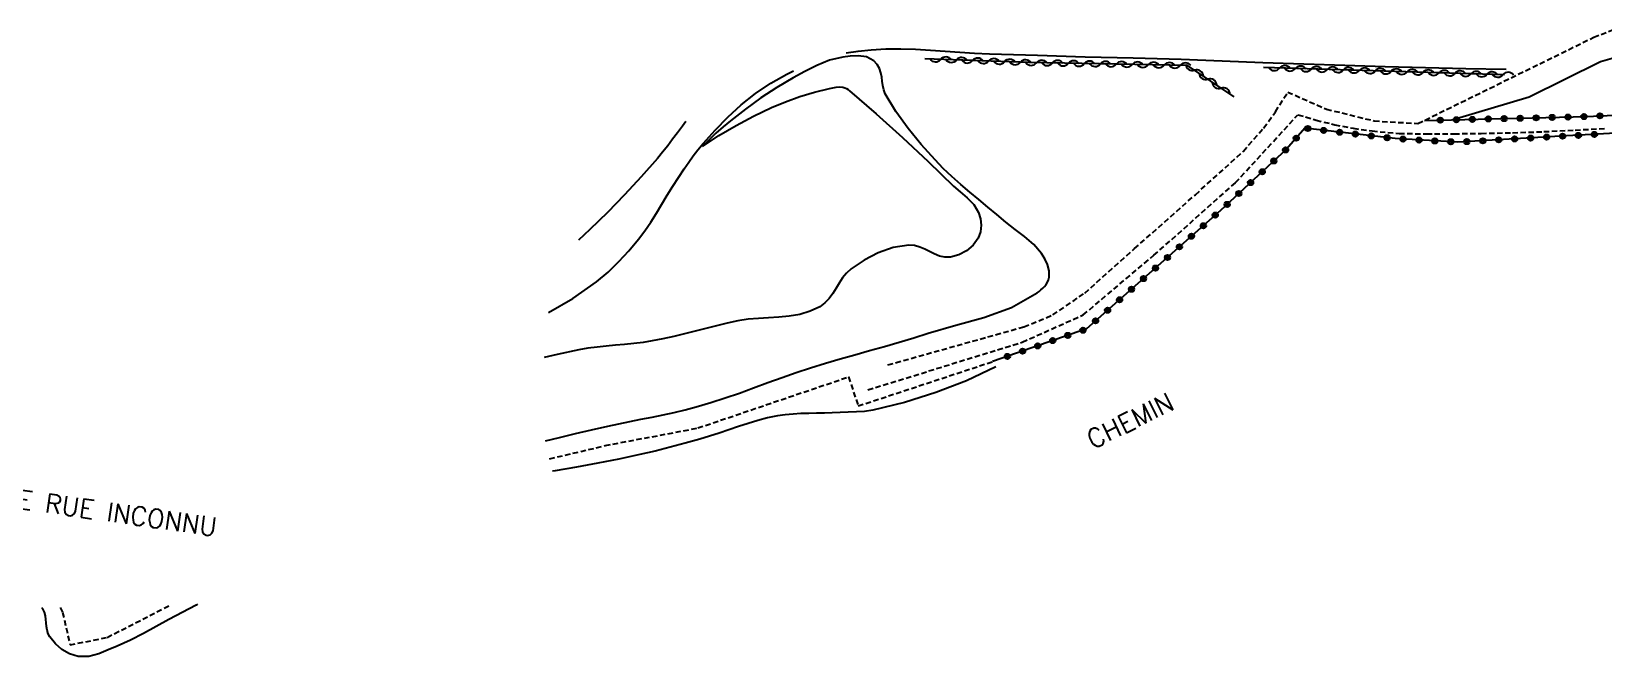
# Model space of a CAD drawing. Header units: millimetres. Extents: x 200000 to 201001, y 52999 to 54001.
# Drawn here: x 200298.8 to 200446.4, y 53354.2 to 53412.9 of the extents above; entities that cross this region are included whole.
import ezdxf
from ezdxf.enums import TextEntityAlignment as Align

# ---------------------------------------------------------------- set-up
doc = ezdxf.new("R2010")
doc.units = ezdxf.units.MM
doc.linetypes.add('DASHED', pattern=[0.75, 0.5, -0.25])
doc.layers.get('0').update_dxf_attribs({"linetype": 'CONTINUOUS'})
for name, color, linetype in [('W0017', 7, 'CONTINUOUS'), ('W0070', 7, 'DASHED'), ('W0112', 1, 'DASHED'), ('W0211', 2, 'CONTINUOUS'), ('W0214', 2, 'CONTINUOUS'), ('W0310', 3, 'CONTINUOUS'), ('W0322', 7, 'CONTINUOUS'), ('W0323', 7, 'CONTINUOUS'), ('W0989', 7, 'CONTINUOUS')]:
    doc.layers.add(name, color=color, linetype=linetype)
doc.styles.get("Standard").update_dxf_attribs({"font": 'romans.shx', "width": 0.85})

# ---------------------------------------------------------------- blocks, each defined once
blk = doc.blocks.new('t323o')
at = {"color": 0, "linetype": 'Continuous'}
for radius in [0.25, 0.15]:
    blk.add_circle((0, 0), radius, dxfattribs=at)
blk = doc.blocks.new('t310o')
at = {"color": 0, "linetype": 'Continuous'}
for centre, start, end in [((-0.5, 0.38), 216.8699, 323.1304), ((0.5, -0.37), 36.8699, 143.1303)]:
    blk.add_arc(centre, 0.625, start, end, dxfattribs=at)
blk = doc.blocks.new('t322o')
at = {"color": 0, "linetype": 'Continuous'}
for radius in [0.25, 0.15]:
    blk.add_circle((0, 0), radius, dxfattribs=at)

msp = doc.modelspace()

# ---------------------------------------------------------------- linework, layer by layer
at = {"layer": 'W0017'}
for points in [[(200375.32, 53410.87), (200376.45, 53411.04), (200377.65, 53411.16), (200379.04, 53411.24), (200380.44, 53411.25), (200381.83, 53411.21), (200383.22, 53411.13), (200384.61, 53411.03), (200385.99, 53410.93), (200387.38, 53410.84), (200388.77, 53410.78), (200393.27, 53410.65), (200397.77, 53410.51), (200402.27, 53410.39), (200406.77, 53410.27)], [(200406.77, 53410.27), (200410.61, 53410.11), (200414.45, 53409.97), (200418.29, 53409.83), (200422.14, 53409.71), (200425.93, 53409.6), (200429.72, 53409.5), (200433.51, 53409.41), (200437.31, 53409.34)], [(200347.37, 53386.48), (200349.64, 53387.8), (200351.88, 53389.37), (200352.95, 53390.28), (200353.96, 53391.26), (200354.9, 53392.29), (200355.8, 53393.36), (200356.4, 53394.15), (200356.96, 53394.97), (200357.5, 53395.8), (200358.01, 53396.65), (200358.52, 53397.49), (200359.03, 53398.34), (200359.56, 53399.17), (200360.11, 53399.99), (200360.53, 53400.59), (200360.96, 53401.19), (200361.4, 53401.77), (200361.87, 53402.34), (200363.01, 53403.6), (200364.2, 53404.83), (200365.45, 53405.99), (200366.8, 53407.05), (200368.23, 53408.01), (200369.74, 53408.87), (200370.36, 53409.17)], [(200360.26, 53404.42), (200359.93, 53403.99), (200359.47, 53403.37), (200359.02, 53402.76), (200358.56, 53402.15), (200358.08, 53401.54), (200357.59, 53400.96), (200356.07, 53399.23), (200354.5, 53397.53), (200352.9, 53395.88), (200351.24, 53394.27), (200350.19, 53393.27)]]:
    msp.add_lwpolyline(points, dxfattribs=at)
at = {"layer": 'W0070'}
for points in [[(200377.36, 53379.22), (200391.85, 53383.7), (200397.58, 53386.26), (200404.21, 53391.86), (200411.88, 53398.68), (200417.74, 53405.06)], [(200417.74, 53405.06), (200419.45, 53404.55), (200421.19, 53404.12), (200422.94, 53403.78), (200424.7, 53403.53), (200427.26, 53403.31), (200429.83, 53403.25), (200432.4, 53403.27), (200434.95, 53403.31), (200437.89, 53403.36), (200440.83, 53403.47), (200443.77, 53403.62), (200446.7, 53403.77)]]:
    msp.add_lwpolyline(points, dxfattribs=at)
at = {"layer": 'W0112'}
for points in [[(200445.52, 53412.33), (200447.39, 53413.07), (200450.88, 53413.99), (200459.24, 53416.57), (200465.08, 53418.56), (200470.06, 53420.64), (200475.35, 53423.21)], [(200429.01, 53404.23), (200445.52, 53412.33)], [(200392.01, 53385.14), (200394.73, 53386.26), (200397.72, 53388.31), (200402.39, 53392.49), (200408.11, 53397.55), (200412.62, 53401.62), (200414.52, 53403.81), (200415.63, 53405.33), (200416.78, 53407.19)], [(200416.78, 53407.19), (200420.42, 53405.58), (200424.91, 53404.48), (200429.01, 53404.23)], [(200379.24, 53381.57), (200392.01, 53385.14)], [(200376.45, 53377.71), (200389.05, 53381.87)], [(200347.47, 53372.75), (200352.68, 53373.98), (200361.39, 53375.64), (200375.64, 53380.47)], [(200375.54, 53380.44), (200376.45, 53377.71)], [(200301.49, 53358.79), (200301.73, 53358.32), (200302.43, 53355.27), (200305.92, 53355.97), (200311.85, 53359.02)]]:
    msp.add_lwpolyline(points, dxfattribs=at)
at = {"layer": 'W0211'}
for points in [[(200490.22, 53431.37), (200486.6, 53428.44), (200477.91, 53422.96), (200468.16, 53417.61), (200458.43, 53413.52), (200446.14, 53410.04), (200439.47, 53406.7), (200432.62, 53404.67)], [(200375.64, 53407.31), (200378.14, 53405.14), (200380.6, 53402.93), (200383.02, 53400.67), (200385.4, 53398.36), (200386.02, 53397.81), (200386.69, 53397.26), (200387.3, 53396.63), (200387.74, 53395.86), (200387.92, 53395.29), (200387.99, 53394.68), (200387.92, 53394.07), (200387.71, 53393.48), (200387.23, 53392.81), (200386.62, 53392.28), (200385.9, 53391.9), (200385.12, 53391.69), (200384.59, 53391.68), (200384.07, 53391.79), (200383.59, 53391.98), (200383.13, 53392.2), (200382.69, 53392.42), (200382.23, 53392.63), (200381.73, 53392.77), (200381.21, 53392.81), (200379.73, 53392.58), (200378.31, 53392.08), (200377, 53391.39), (200375.78, 53390.57), (200375.34, 53390.18), (200374.98, 53389.73), (200374.66, 53389.25), (200374.37, 53388.77), (200374.06, 53388.28), (200373.71, 53387.81), (200373.31, 53387.38), (200372.83, 53387.03), (200371.92, 53386.6), (200370.96, 53386.31), (200369.97, 53386.13), (200368.99, 53386.03), (200368.03, 53385.98), (200367.07, 53385.93), (200366.11, 53385.85), (200365.15, 53385.7), (200364.14, 53385.48), (200363.14, 53385.24), (200362.13, 53384.99), (200361.13, 53384.73), (200360.13, 53384.48), (200359.12, 53384.23), (200358.11, 53384.01), (200357.1, 53383.81), (200356.24, 53383.68), (200355.38, 53383.57), (200354.51, 53383.48), (200353.65, 53383.41), (200352.79, 53383.33), (200351.92, 53383.23), (200351.06, 53383.12), (200350.21, 53382.97), (200348.17, 53382.55), (200346.94, 53382.25)], [(200361.81, 53402.07), (200363.37, 53403.1), (200364.97, 53404.06), (200366.61, 53404.93), (200368.3, 53405.73), (200369.62, 53406.28), (200370.97, 53406.77), (200372.35, 53407.18), (200373.74, 53407.52), (200374.05, 53407.59), (200374.36, 53407.64), (200374.68, 53407.67), (200375, 53407.64), (200375.18, 53407.59), (200375.35, 53407.52), (200375.5, 53407.43), (200375.64, 53407.31)], [(200389.38, 53381.39), (200386.6, 53380.08), (200383.73, 53378.96), (200380.8, 53378.03), (200377.81, 53377.3), (200377.05, 53377.19), (200376.28, 53377.14), (200375.51, 53377.12), (200374.74, 53377.09), (200374.01, 53377.05), (200373.28, 53377.03), (200372.54, 53377.02), (200371.81, 53377.01), (200371.07, 53376.99), (200370.34, 53376.94), (200369.6, 53376.87), (200368.87, 53376.77), (200367.94, 53376.58), (200367.01, 53376.34), (200366.1, 53376.06), (200365.19, 53375.77), (200364.3, 53375.46), (200363.4, 53375.15), (200362.49, 53374.86), (200361.58, 53374.59), (200360.18, 53374.2), (200358.78, 53373.83), (200357.37, 53373.47), (200355.95, 53373.14), (200353.97, 53372.72), (200351.98, 53372.33), (200349.99, 53371.97), (200348, 53371.62), (200347.75, 53371.58)], [(200314.4, 53359.08), (200314.26, 53359.01), (200311.72, 53357.65), (200310.52, 53356.99), (200309.33, 53356.33), (200308.12, 53355.7), (200306.87, 53355.15), (200306.02, 53354.8), (200305.14, 53354.42), (200304.19, 53354.17), (200303.2, 53354.18), (200302.39, 53354.42), (200301.67, 53354.84), (200301.05, 53355.38), (200300.53, 53356.02), (200300.37, 53356.32), (200300.27, 53356.66), (200300.22, 53357), (200300.19, 53357.33), (200300.16, 53357.66), (200300.12, 53358), (200300.03, 53358.33), (200299.88, 53358.64), (200299.79, 53358.75)]]:
    msp.add_lwpolyline(points, dxfattribs=at)
at = {"layer": 'W0214'}
msp.add_lwpolyline([(200347.07, 53374.44), (200348.4, 53374.76), (200349.91, 53375.12), (200351.41, 53375.48), (200352.92, 53375.82), (200353.96, 53376.04), (200355, 53376.25), (200356.04, 53376.46), (200357.09, 53376.66), (200358.13, 53376.87), (200359.17, 53377.1), (200360.2, 53377.34), (200361.23, 53377.61), (200362.59, 53378.02), (200363.95, 53378.46), (200365.29, 53378.92), (200366.62, 53379.41), (200367.96, 53379.9), (200369.29, 53380.38), (200370.63, 53380.85), (200371.98, 53381.3), (200373.36, 53381.72), (200374.74, 53382.13), (200376.12, 53382.52), (200377.51, 53382.91), (200378.9, 53383.3), (200380.28, 53383.7), (200381.66, 53384.11), (200383.03, 53384.55), (200385.6, 53385.3), (200388.24, 53386.01), (200390.85, 53386.94), (200393.24, 53388.32), (200393.43, 53388.46), (200393.61, 53388.61), (200393.78, 53388.76), (200393.95, 53388.93), (200394.1, 53389.12), (200394.22, 53389.33), (200394.32, 53389.56), (200394.38, 53389.8), (200394.39, 53390.41), (200394.23, 53391), (200393.97, 53391.53), (200393.66, 53392.02), (200392.94, 53392.88), (200392.07, 53393.62), (200391.17, 53394.28), (200390.31, 53394.96), (200389.47, 53395.68), (200388.62, 53396.39), (200387.77, 53397.09), (200386.92, 53397.8), (200386.07, 53398.51), (200385.24, 53399.25), (200384.43, 53400.01), (200383.66, 53400.81), (200382.36, 53402.26), (200381.13, 53403.77), (200379.99, 53405.35), (200378.99, 53407.03), (200378.84, 53407.41), (200378.75, 53407.8), (200378.7, 53408.2), (200378.65, 53408.58), (200378.57, 53409), (200378.43, 53409.41), (200378.22, 53409.79), (200377.92, 53410.12), (200377.22, 53410.48), (200376.45, 53410.6), (200375.7, 53410.55), (200375, 53410.45), (200373.75, 53410.17), (200372.56, 53409.69), (200371.43, 53409.12), (200370.33, 53408.53), (200368.79, 53407.63), (200367.29, 53406.64), (200365.85, 53405.59), (200364.44, 53404.49), (200363.75, 53403.92), (200363.08, 53403.33), (200362.44, 53402.71), (200361.81, 53402.07)], dxfattribs=at)
at = {"layer": 'W0310'}
for points in [[(200411.74, 53406.74), (200407.38, 53409.68), (200392.5, 53409.96), (200382.69, 53410.32)], [(200437.14, 53408.81), (200414.5, 53409.49)]]:
    msp.add_lwpolyline(points, dxfattribs=at)
at = {"layer": 'W0322'}
msp.add_lwpolyline([(200493.83, 53404.92), (200484.03, 53404.85), (200468.3, 53404.14), (200453.92, 53403.67), (200442.4, 53403.03), (200432.76, 53402.48), (200426.88, 53402.81), (200418.4, 53403.79), (200416.66, 53401.82), (200410.46, 53396.05), (200397.88, 53384.94), (200389.05, 53381.87)], dxfattribs=at)
at = {"layer": 'W0323'}
msp.add_lwpolyline([(200429.61, 53404.52), (200438.45, 53404.73), (200444.87, 53404.89), (200456.37, 53405.45), (200468.52, 53405.81), (200480.52, 53406.43), (200491.36, 53406.87)], dxfattribs=at)

# ---------------------------------------------------------------- block references
at = {"layer": 'W0310'}
for p, rotation in [((200384.19, 53410.26), 177.8760967753553), ((200385.68, 53410.21), 177.8760967753553), ((200387.18, 53410.15), 177.8760967753553), ((200388.68, 53410.1), 177.8760967753553), ((200390.18, 53410.04), 177.8760967753553), ((200391.68, 53409.99), 177.8760967753553), ((200393.18, 53409.94), 178.9450050859187), ((200394.68, 53409.92), 178.9450050859187), ((200396.18, 53409.89), 178.9450050859187), ((200397.68, 53409.86), 178.9450050859187), ((200399.18, 53409.83), 178.9450050859187), ((200400.68, 53409.81), 178.9450050859187), ((200402.18, 53409.78), 178.9450050859187), ((200403.68, 53409.75), 178.9450050859187), ((200405.18, 53409.72), 178.9450050859187), ((200406.68, 53409.69), 178.9450050859187), ((200408.04, 53409.24), 146.0320930054303), ((200409.29, 53408.4), 146.0320930054303), ((200416, 53409.44), 178.2952415878663), ((200417.5, 53409.4), 178.2952415878663), ((200419, 53409.35), 178.2952415878663), ((200420.5, 53409.31), 178.2952415878663), ((200422, 53409.26), 178.2952415878663), ((200423.5, 53409.22), 178.2952415878663), ((200424.99, 53409.17), 178.2952415878663), ((200426.49, 53409.13), 178.2952415878663), ((200427.99, 53409.08), 178.2952415878663), ((200429.49, 53409.04), 178.2952415878663), ((200430.99, 53408.99), 178.2952415878663), ((200432.49, 53408.95), 178.2952415878663), ((200433.99, 53408.9), 178.2952415878663), ((200435.49, 53408.86), 178.2952415878663), ((200436.99, 53408.82), 178.2952415878663), ((200410.53, 53407.56), 146.0320930054303)]:
    msp.add_blockref('t310o', p, dxfattribs=dict(at, rotation=rotation))
at = {"layer": 'W0322'}
for p, rotation in [((200417.58, 53402.86), 228.4966329212616), ((200418.67, 53403.76), 173.399586985092), ((200420.16, 53403.59), 173.399586985092), ((200421.65, 53403.41), 173.399586985092), ((200423.14, 53403.24), 173.399586985092), ((200424.63, 53403.07), 173.399586985092), ((200426.12, 53402.9), 173.399586985092), ((200427.61, 53402.77), 176.826646052817), ((200429.11, 53402.68), 176.826646052817), ((200430.6, 53402.6), 176.826646052817), ((200435.1, 53402.61), 183.2604982042448), ((200436.6, 53402.7), 183.2604982042448), ((200438.09, 53402.78), 183.2604982042448), ((200439.59, 53402.87), 183.2604982042448), ((200441.09, 53402.96), 183.2604982042448), ((200442.59, 53403.04), 183.1594491808432), ((200444.08, 53403.12), 183.1594491808432), ((200445.58, 53403.21), 183.1594491808432), ((200416.58, 53401.75), 222.9334244661296), ((200432.1, 53402.52), 176.826646052817), ((200433.6, 53402.53), 183.2604982042448), ((200414.39, 53399.7), 222.9334244661296), ((200415.48, 53400.72), 222.9334244661296), ((200413.29, 53398.68), 222.9334244661296), ((200411.09, 53396.64), 222.9334244661296), ((200412.19, 53397.66), 222.9334244661296), ((200409.98, 53395.63), 221.4605650507253), ((200407.73, 53393.64), 221.4605650507253), ((200408.86, 53394.63), 221.4605650507253), ((200406.61, 53392.65), 221.4605650507253), ((200405.49, 53391.65), 221.4605650507253), ((200403.24, 53389.67), 221.4605650507253), ((200404.36, 53390.66), 221.4605650507253), ((200402.11, 53388.67), 221.4605650507253), ((200399.87, 53386.69), 221.4605650507253), ((200400.99, 53387.68), 221.4605650507253), ((200397.55, 53384.82), 199.1458069368935), ((200398.74, 53385.7), 221.4605650507253), ((200393.3, 53383.34), 199.1458069368935), ((200394.71, 53383.84), 199.1458069368935), ((200396.13, 53384.33), 199.1458069368935), ((200390.46, 53382.36), 199.1458069368935), ((200391.88, 53382.85), 199.1458069368935)]:
    msp.add_blockref('t322o', p, dxfattribs=dict(at, rotation=rotation))
at = {"layer": 'W0323'}
for p, rotation in [((200431.11, 53404.55), 1.348192188557759), ((200432.61, 53404.59), 1.348192188557759), ((200434.11, 53404.62), 1.348192188557759), ((200435.61, 53404.66), 1.348192188557759), ((200437.11, 53404.69), 1.348192188557759), ((200438.61, 53404.73), 1.461719180183882), ((200440.11, 53404.77), 1.461719180183882), ((200441.61, 53404.81), 1.461719180183882), ((200443.11, 53404.84), 1.461719180183882), ((200444.6, 53404.88), 1.461719180183882), ((200446.1, 53404.95), 2.774145873443186)]:
    msp.add_blockref('t323o', p, dxfattribs=dict(at, rotation=rotation))

# ---------------------------------------------------------------- texts
at = {"layer": 'W0989'}
for s, rotation, p in [('CHEMIN', 26.2904, (200401.98, 53376.33)), ('NOM DE RUE INCONNU', 351.8674, (200302.96, 53368.21))]:
    msp.add_text(s, height=1.75, rotation=rotation, dxfattribs=at).set_placement(p, align=Align.MIDDLE_CENTER)

doc.saveas('drawing.dxf')
